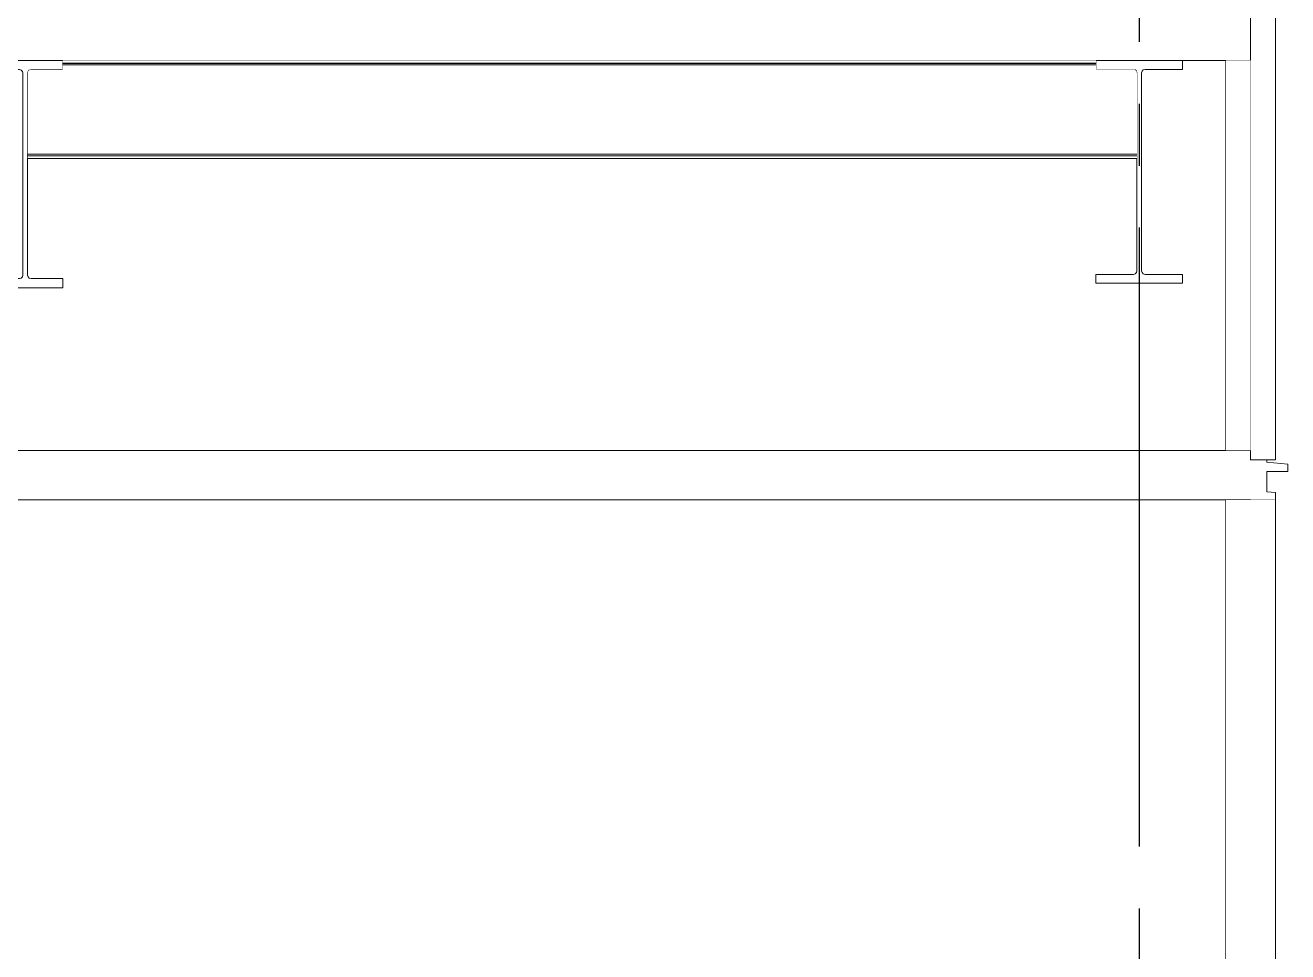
# Model space of a CAD drawing. Extents: x -3080 to 28500, y -1326 to 31609.
# Drawn here: x 25710 to 26220, y 26813 to 27188 of the extents above; entities that cross this region are included whole.
import ezdxf
from ezdxf.xclip import XClip

# ---------------------------------------------------------------- set-up
doc = ezdxf.new("R2010")
doc.units = 0
doc.header["$LTSCALE"] = 100
doc.header["$XCLIPFRAME"] = 2
doc.linetypes.add('188K-SM-07-F10-MECH-CR PIPE-Y2257103$0$X-S-FAB_SL ALL$0$COL-CEN-LIN', pattern=[3.25, 2.5, -0.25, 0.25, -0.25])
doc.linetypes.add('188K-SM-07-F10-MECH-CR PIPE-Y2257103$0$X-S-FAB_SL ALL$0$Wipeout_Contour', pattern=[1, 0, -1])
for name, color, linetype in [('0-xref', 8, 'Continuous'), ('188K-SM-07-F10-MECH-CR PIPE-Y2257103$0$X-S-FAB_SL ALL$0$A-CLNG', 7, 'Continuous'), ('188K-SM-07-F10-MECH-CR PIPE-Y2257103$0$X-S-FAB_SL ALL$0$A-WALL-EX', 7, 'Continuous'), ('188K-SM-07-F10-MECH-CR PIPE-Y2257103$0$X-S-FAB_SL ALL$0$A-WALL-IN', 7, 'Continuous'), ('188K-SM-07-F10-MECH-CR PIPE-Y2257103$0$X-S-FAB_SL ALL$0$ASP_1', 1, 'Continuous'), ('188K-SM-07-F10-MECH-CR PIPE-Y2257103$0$X-S-FAB_SL ALL$0$CCL', 15, '188K-SM-07-F10-MECH-CR PIPE-Y2257103$0$X-S-FAB_SL ALL$0$COL-CEN-LIN'), ('188K-SM-07-F10-MECH-CR PIPE-Y2257103$0$X-S-FAB_SL ALL$0$Hattch', 7, 'Continuous'), ('188K-SM-07-F10-MECH-CR PIPE-Y2257103$0$X-S-FAB_SL ALL$0$S-BEAM', 7, 'Continuous'), ('188K-SM-07-F10-MECH-CR PIPE-Y2257103$0$X-S-FAB_SL ALL$0$S-SLAB', 7, 'Continuous')]:
    doc.layers.add(name, color=color, linetype=linetype)

# ---------------------------------------------------------------- blocks, each defined once
blk = doc.blocks.new('188K-SM-07-F10-MECH-CR PIPE-Y2257103$0$X-S-FAB_SL ALL$0$剖面元素_9_3', base_point=(23061.26, -8263.06))
at = {"color": 254, "linetype": '188K-SM-07-F10-MECH-CR PIPE-Y2257103$0$X-S-FAB_SL ALL$0$Wipeout_Contour', "lineweight": 0, "ltscale": 2426785.650399153}
blk.add_wipeout([(48372.21, -7460.16), (48372.21, -8018.06), (48376.26, -8018.06), (48376.26, -7908.06), (48676.26, -7908.06), (48676.26, -7798.06), (48776.26, -7798.06), (48776.26, -7908.06), (48871.49, -7908.06), (49061.42, -8018.06), (49256.26, -8018.06), (49256.26, -7598.06), (48372.26, -7598.06), (48372.26, -7578.06), (49256.26, -7578.06), (49256.26, -7420.56), (49238.76, -7420.56), (49238.76, -7424.16), (49223.61, -7424.16), (49222.91, -7424.35), (49222.4, -7424.86), (49222.21, -7425.56), (49222.21, -7505.56), (49222.4, -7506.26), (49222.91, -7506.78), (49223.61, -7506.96), (49238.76, -7506.96), (49238.76, -7510.56), (49203.76, -7510.56), (49203.76, -7506.96), (49218.91, -7506.96), (49219.61, -7506.78), (49220.13, -7506.26), (49220.31, -7505.56), (49220.31, -7460.16), (48772.21, -7460.16), (48772.21, -7507.26), (48772.4, -7507.96), (48772.91, -7508.48), (48773.61, -7508.66), (48786.41, -7508.66), (48786.41, -7512.36), (48756.11, -7512.36), (48756.11, -7508.66), (48768.91, -7508.66), (48769.61, -7508.48), (48770.13, -7507.96), (48770.31, -7507.26), (48770.31, -7460.16)], dxfattribs=at).dxf.layer = '188K-SM-07-F10-MECH-CR PIPE-Y2257103$0$X-S-FAB_SL ALL$0$Hattch'
at = {"layer": '188K-SM-07-F10-MECH-CR PIPE-Y2257103$0$X-S-FAB_SL ALL$0$A-WALL-EX', "color": 8, "lineweight": 0}
for p, q in [((49256.26, -7578.06), (49256.26, -7420.56)), ((49256.26, -8018.06), (49256.26, -7598.06))]:
    blk.add_line(p, q, dxfattribs=at)
blk = doc.blocks.new('188K-SM-07-F10-MECH-CR PIPE-Y2257103$0$X-S-FAB_SL ALL$0$剖面元素_33_3', base_point=(23061.26, -8263.06))
at = {"layer": '188K-SM-07-F10-MECH-CR PIPE-Y2257103$0$X-S-FAB_SL ALL$0$S-SLAB', "color": 1, "lineweight": 0}
for p, q in [((49266.26, -7398.06), (49266.26, -7420.56)), ((48786.41, -7420.56), (48756.11, -7420.56)), ((49203.76, -7420.56), (48786.41, -7420.56)), ((49238.76, -7420.56), (49203.76, -7420.56)), ((49266.26, -7420.56), (49238.76, -7420.56))]:
    blk.add_line(p, q, dxfattribs=at)
blk = doc.blocks.new('188K-SM-07-F10-MECH-CR PIPE-Y2257103$0$X-S-FAB_SL ALL$0$剖面元素_231_3', base_point=(23061.26, -8263.06))
at = {"layer": '188K-SM-07-F10-MECH-CR PIPE-Y2257103$0$X-S-FAB_SL ALL$0$A-WALL-EX', "color": 6, "lineweight": 0}
for p, q in [((49276.26, -7398.06), (49276.26, -7581.86)), ((49266.26, -7420.56), (49266.26, -7578.06)), ((49266.26, -7578.06), (49266.26, -7581.86)), ((49272.76, -7581.86), (49266.26, -7581.86)), ((49276.26, -7581.86), (49272.76, -7581.86))]:
    blk.add_line(p, q, dxfattribs=at)
blk = doc.blocks.new('188K-SM-07-F10-MECH-CR PIPE-Y2257103$0$X-S-FAB_SL ALL$0$剖面元素_306_3', base_point=(23061.26, -8263.06))
at = {"layer": '188K-SM-07-F10-MECH-CR PIPE-Y2257103$0$X-S-FAB_SL ALL$0$A-WALL-EX', "color": 6, "lineweight": 0}
for p, q in [((49272.76, -7581.86), (49272.76, -7582.86)), ((49272.76, -7582.86), (49281.26, -7583.58)), ((49281.26, -7583.58), (49281.26, -7586.58)), ((49272.76, -7586.58), (49272.76, -7594.81)), ((49281.26, -7586.58), (49272.76, -7586.58)), ((49266.26, -7598.06), (49266.26, -7598.11)), ((49276.26, -7598.11), (49266.26, -7598.11)), ((49272.76, -7594.81), (49276.26, -7595.11)), ((49276.26, -7595.11), (49276.26, -7598.11))]:
    blk.add_line(p, q, dxfattribs=at)
blk = doc.blocks.new('188K-SM-07-F10-MECH-CR PIPE-Y2257103$0$X-S-FAB_SL ALL$0$剖面元素_614_3', base_point=(23061.26, -8263.06))
at = {"layer": '188K-SM-07-F10-MECH-CR PIPE-Y2257103$0$X-S-FAB_SL ALL$0$A-CLNG', "color": 6, "lineweight": 0}
for p, q in [((49266.26, -7578.06), (48372.26, -7578.06)), ((49266.26, -7598.06), (48372.26, -7598.06))]:
    blk.add_line(p, q, dxfattribs=at)
blk = doc.blocks.new('188K-SM-07-F10-MECH-CR PIPE-Y2257103$0$X-S-FAB_SL ALL$0$剖面元素_621_3', base_point=(23061.26, -8263.06))
at = {"layer": '188K-SM-07-F10-MECH-CR PIPE-Y2257103$0$X-S-FAB_SL ALL$0$S-BEAM', "color": 2, "lineweight": 0}
for p, q in [((49203.76, -7420.56), (49203.76, -7424.16)), ((49219.61, -7424.35), (49220.13, -7424.86)), ((49222.91, -7424.35), (49222.4, -7424.86)), ((49238.76, -7420.56), (49238.76, -7424.16)), ((49203.76, -7506.96), (49203.76, -7510.56)), ((49220.13, -7506.26), (49219.61, -7506.78)), ((49222.4, -7506.26), (49222.91, -7506.78)), ((49238.76, -7506.96), (49238.76, -7510.56)), ((49238.76, -7510.56), (49203.76, -7510.56))]:
    blk.add_line(p, q, dxfattribs=at)
at = {"layer": '188K-SM-07-F10-MECH-CR PIPE-Y2257103$0$X-S-FAB_SL ALL$0$S-BEAM', "color": 2, "lineweight": 0, "flags": 128}
for points in [[(49219.61, -7424.35), (49218.91, -7424.16), (49203.76, -7424.16)], [(49220.13, -7424.86), (49220.31, -7425.56), (49220.31, -7505.56), (49220.13, -7506.26)], [(49222.4, -7424.86), (49222.21, -7425.56), (49222.21, -7505.56), (49222.4, -7506.26)], [(49238.76, -7424.16), (49223.61, -7424.16), (49222.91, -7424.35)], [(49219.61, -7506.78), (49218.91, -7506.96), (49203.76, -7506.96)], [(49222.91, -7506.78), (49223.61, -7506.96), (49238.76, -7506.96)]]:
    blk.add_lwpolyline(points, dxfattribs=at)
blk = doc.blocks.new('188K-SM-07-F10-MECH-CR PIPE-Y2257103$0$X-S-FAB_SL ALL$0$剖面元素_625_3', base_point=(23061.26, -8263.06))
at = {"layer": '188K-SM-07-F10-MECH-CR PIPE-Y2257103$0$X-S-FAB_SL ALL$0$S-BEAM', "color": 2, "lineweight": 0}
for p, q in [((48756.11, -7420.56), (48756.11, -7424.26)), ((48769.61, -7424.45), (48770.13, -7424.96)), ((48772.91, -7424.45), (48772.4, -7424.96)), ((48786.41, -7420.56), (48786.41, -7424.26)), ((48756.11, -7508.66), (48756.11, -7512.36)), ((48770.13, -7507.96), (48769.61, -7508.48)), ((48772.4, -7507.96), (48772.91, -7508.48)), ((48786.41, -7508.66), (48786.41, -7512.36)), ((48786.41, -7512.36), (48756.11, -7512.36))]:
    blk.add_line(p, q, dxfattribs=at)
at = {"layer": '188K-SM-07-F10-MECH-CR PIPE-Y2257103$0$X-S-FAB_SL ALL$0$S-BEAM', "color": 2, "lineweight": 0, "flags": 128}
for points in [[(48769.61, -7424.45), (48768.91, -7424.26), (48756.11, -7424.26)], [(48770.13, -7424.96), (48770.31, -7425.66), (48770.31, -7507.26), (48770.13, -7507.96)], [(48772.4, -7424.96), (48772.21, -7425.66), (48772.21, -7507.26), (48772.4, -7507.96)], [(48786.41, -7424.26), (48773.61, -7424.26), (48772.91, -7424.45)], [(48769.61, -7508.48), (48768.91, -7508.66), (48756.11, -7508.66)], [(48772.91, -7508.48), (48773.61, -7508.66), (48786.41, -7508.66)]]:
    blk.add_lwpolyline(points, dxfattribs=at)
blk = doc.blocks.new('188K-SM-07-F10-MECH-CR PIPE-Y2257103$0$X-S-FAB_SL ALL$0$剖面元素_1944_3', base_point=(23061.26, -8263.06))
at = {"color": 254, "linetype": '188K-SM-07-F10-MECH-CR PIPE-Y2257103$0$X-S-FAB_SL ALL$0$Wipeout_Contour', "lineweight": 0, "ltscale": 198215.747271}
blk.add_wipeout([(48786.41, -7420.56), (48786.41, -7421.66), (49203.76, -7421.66), (49203.76, -7420.56)], dxfattribs=at).dxf.layer = '188K-SM-07-F10-MECH-CR PIPE-Y2257103$0$X-S-FAB_SL ALL$0$Hattch'
at = {"color": 254, "linetype": '188K-SM-07-F10-MECH-CR PIPE-Y2257103$0$X-S-FAB_SL ALL$0$Wipeout_Contour', "lineweight": 0, "ltscale": 693782.993302}
blk.add_wipeout([(48772.4, -7424.96), (48772.21, -7425.66), (48772.21, -7458.46), (49220.31, -7458.46), (49220.31, -7425.56), (49220.13, -7424.86), (49219.61, -7424.35), (49218.91, -7424.16), (49203.76, -7424.16), (49203.76, -7422.26), (48786.41, -7422.26), (48786.41, -7424.26), (48773.61, -7424.26), (48772.91, -7424.45)], dxfattribs=at).dxf.layer = '188K-SM-07-F10-MECH-CR PIPE-Y2257103$0$X-S-FAB_SL ALL$0$Hattch'
at = {"color": 254, "linetype": '188K-SM-07-F10-MECH-CR PIPE-Y2257103$0$X-S-FAB_SL ALL$0$Wipeout_Contour', "lineweight": 0, "ltscale": 198216.309118}
blk.add_wipeout([(48786.41, -7421.84), (48786.41, -7422.26), (49203.76, -7422.26), (49203.76, -7421.84)], dxfattribs=at).dxf.layer = '188K-SM-07-F10-MECH-CR PIPE-Y2257103$0$X-S-FAB_SL ALL$0$Hattch'
at = {"color": 254, "linetype": '188K-SM-07-F10-MECH-CR PIPE-Y2257103$0$X-S-FAB_SL ALL$0$Wipeout_Contour', "lineweight": 0, "ltscale": 198242.956939}
blk.add_wipeout([(48772.21, -7458.46), (48772.21, -7458.89), (49220.31, -7458.89), (49220.31, -7458.46)], dxfattribs=at).dxf.layer = '188K-SM-07-F10-MECH-CR PIPE-Y2257103$0$X-S-FAB_SL ALL$0$Hattch'
at = {"color": 254, "linetype": '188K-SM-07-F10-MECH-CR PIPE-Y2257103$0$X-S-FAB_SL ALL$0$Wipeout_Contour', "lineweight": 0, "ltscale": 198216.129381}
blk.add_wipeout([(48786.41, -7421.66), (48786.41, -7421.84), (49203.76, -7421.84), (49203.76, -7421.66)], dxfattribs=at).dxf.layer = '188K-SM-07-F10-MECH-CR PIPE-Y2257103$0$X-S-FAB_SL ALL$0$Hattch'
at = {"color": 254, "linetype": '188K-SM-07-F10-MECH-CR PIPE-Y2257103$0$X-S-FAB_SL ALL$0$Wipeout_Contour', "lineweight": 0, "ltscale": 198243.521585}
blk.add_wipeout([(48772.21, -7459.06), (48772.21, -7460.16), (49220.31, -7460.16), (49220.31, -7459.06)], dxfattribs=at).dxf.layer = '188K-SM-07-F10-MECH-CR PIPE-Y2257103$0$X-S-FAB_SL ALL$0$Hattch'
at = {"layer": '188K-SM-07-F10-MECH-CR PIPE-Y2257103$0$X-S-FAB_SL ALL$0$S-BEAM', "color": 8, "lineweight": 0}
for p, q in [((49203.76, -7421.66), (48786.41, -7421.66)), ((49203.76, -7422.26), (48786.41, -7422.26))]:
    blk.add_line(p, q, dxfattribs=at)
at = {"color": 254, "linetype": '188K-SM-07-F10-MECH-CR PIPE-Y2257103$0$X-S-FAB_SL ALL$0$Wipeout_Contour', "lineweight": 0, "ltscale": 198243.137541}
blk.add_wipeout([(48772.21, -7458.89), (48772.21, -7459.06), (49220.31, -7459.06), (49220.31, -7458.89)], dxfattribs=at).dxf.layer = '188K-SM-07-F10-MECH-CR PIPE-Y2257103$0$X-S-FAB_SL ALL$0$Hattch'
at = {"layer": '188K-SM-07-F10-MECH-CR PIPE-Y2257103$0$X-S-FAB_SL ALL$0$S-BEAM', "color": 8, "lineweight": 0}
for p, q in [((49220.31, -7458.46), (48772.21, -7458.46)), ((49220.31, -7459.06), (48772.21, -7459.06)), ((49220.31, -7460.16), (48772.21, -7460.16))]:
    blk.add_line(p, q, dxfattribs=at)
blk = doc.blocks.new('188K-SM-07-F10-MECH-CR PIPE-Y2257103$0$X-S-FAB_SL ALL$0$剖面元素_2210_3', base_point=(23061.26, -8263.06))
at = {"color": 254, "linetype": '188K-SM-07-F10-MECH-CR PIPE-Y2257103$0$X-S-FAB_SL ALL$0$Wipeout_Contour', "lineweight": 0, "ltscale": 399105.812448}
blk.add_wipeout([(49256.26, -8018.06), (49271.26, -8018.06), (49271.26, -8153.06), (49276.26, -8153.06), (49276.26, -7598.11), (49266.26, -7598.11), (49266.26, -7598.06), (49256.26, -7598.06)], dxfattribs=at).dxf.layer = '188K-SM-07-F10-MECH-CR PIPE-Y2257103$0$X-S-FAB_SL ALL$0$Hattch'
at = {"layer": '188K-SM-07-F10-MECH-CR PIPE-Y2257103$0$X-S-FAB_SL ALL$0$A-WALL-EX', "color": 8, "lineweight": 0}
blk.add_line((49276.26, -8153.06), (49276.26, -7598.11), dxfattribs=at)
blk = doc.blocks.new('188K-SM-07-F10-MECH-CR PIPE-Y2257103$0$X-S-FAB_SL ALL$0$剖面元素_2211_3', base_point=(23061.26, -8263.06))
at = {"color": 254, "linetype": '188K-SM-07-F10-MECH-CR PIPE-Y2257103$0$X-S-FAB_SL ALL$0$Wipeout_Contour', "lineweight": 0, "ltscale": 199315.544093}
blk.add_wipeout([(49256.26, -7578.06), (49266.26, -7578.06), (49266.26, -7420.56), (49256.26, -7420.56)], dxfattribs=at).dxf.layer = '188K-SM-07-F10-MECH-CR PIPE-Y2257103$0$X-S-FAB_SL ALL$0$Hattch'
blk = doc.blocks.new('188K-SM-07-F10-MECH-CR PIPE-Y2257103$0$X-S-FAB_SL ALL$0$A$C2e9ab586')
at = {"layer": '188K-SM-07-F10-MECH-CR PIPE-Y2257103$0$X-S-FAB_SL ALL$0$A-WALL-EX', "lineweight": 0}
for name in ['188K-SM-07-F10-MECH-CR PIPE-Y2257103$0$X-S-FAB_SL ALL$0$剖面元素_9_3', '188K-SM-07-F10-MECH-CR PIPE-Y2257103$0$X-S-FAB_SL ALL$0$剖面元素_306_3']:
    blk.add_blockref(name, (-28106.39, 285), dxfattribs=at)
at = {"layer": '188K-SM-07-F10-MECH-CR PIPE-Y2257103$0$X-S-FAB_SL ALL$0$A-CLNG', "lineweight": 0}
blk.add_blockref('188K-SM-07-F10-MECH-CR PIPE-Y2257103$0$X-S-FAB_SL ALL$0$剖面元素_614_3', (-28106.39, 285), dxfattribs=at)
at = {"layer": '188K-SM-07-F10-MECH-CR PIPE-Y2257103$0$X-S-FAB_SL ALL$0$S-SLAB', "lineweight": 0}
blk.add_blockref('188K-SM-07-F10-MECH-CR PIPE-Y2257103$0$X-S-FAB_SL ALL$0$剖面元素_33_3', (-28106.39, 285), dxfattribs=at)
at = {"layer": '188K-SM-07-F10-MECH-CR PIPE-Y2257103$0$X-S-FAB_SL ALL$0$A-WALL-EX', "lineweight": 0}
for name in ['188K-SM-07-F10-MECH-CR PIPE-Y2257103$0$X-S-FAB_SL ALL$0$剖面元素_231_3', '188K-SM-07-F10-MECH-CR PIPE-Y2257103$0$X-S-FAB_SL ALL$0$剖面元素_2210_3']:
    blk.add_blockref(name, (-28106.39, 285), dxfattribs=at)
at = {"layer": '188K-SM-07-F10-MECH-CR PIPE-Y2257103$0$X-S-FAB_SL ALL$0$S-BEAM', "lineweight": 0}
for name in ['188K-SM-07-F10-MECH-CR PIPE-Y2257103$0$X-S-FAB_SL ALL$0$剖面元素_625_3', '188K-SM-07-F10-MECH-CR PIPE-Y2257103$0$X-S-FAB_SL ALL$0$剖面元素_621_3']:
    blk.add_blockref(name, (-28106.39, 285), dxfattribs=at)
at = {"layer": '188K-SM-07-F10-MECH-CR PIPE-Y2257103$0$X-S-FAB_SL ALL$0$A-WALL-IN', "lineweight": 0}
blk.add_blockref('188K-SM-07-F10-MECH-CR PIPE-Y2257103$0$X-S-FAB_SL ALL$0$剖面元素_2211_3', (-28106.39, 285), dxfattribs=at)
at = {"layer": '188K-SM-07-F10-MECH-CR PIPE-Y2257103$0$X-S-FAB_SL ALL$0$S-BEAM', "lineweight": 0}
blk.add_blockref('188K-SM-07-F10-MECH-CR PIPE-Y2257103$0$X-S-FAB_SL ALL$0$剖面元素_1944_3', (-28106.39, 285), dxfattribs=at)
blk = doc.blocks.new('188K-SM-07-F10-MECH-CR PIPE-Y2257103$0$X-S-FAB_SL ALL$0$A$Ceb448ab1')
at = {"layer": '188K-SM-07-F10-MECH-CR PIPE-Y2257103$0$X-S-FAB_SL ALL$0$CCL'}
blk.add_line((26160, 3600), (26160, 0), dxfattribs=at)
blk = doc.blocks.new('188K-SM-07-F10-MECH-CR PIPE-Y2257103$0$X-S-FAB_SL ALL')
at = {"layer": '188K-SM-07-F10-MECH-CR PIPE-Y2257103$0$X-S-FAB_SL ALL$0$ASP_1'}
blk.add_blockref('188K-SM-07-F10-MECH-CR PIPE-Y2257103$0$X-S-FAB_SL ALL$0$A$C2e9ab586', (23632.864, -73288.977), dxfattribs=at)
at = {"layer": '188K-SM-07-F10-MECH-CR PIPE-Y2257103$0$X-S-FAB_SL ALL$0$CCL'}
blk.add_blockref('188K-SM-07-F10-MECH-CR PIPE-Y2257103$0$X-S-FAB_SL ALL$0$A$Ceb448ab1', (-4473.521, -73553.977), dxfattribs=at)
blk = doc.blocks.new('188K-SM-07-F10-MECH-CR PIPE-Y2257103')
ref = blk.add_blockref('188K-SM-07-F10-MECH-CR PIPE-Y2257103$0$X-S-FAB_SL ALL', (4473.521, 99334.763))
XClip(ref).set_block_clipping_path([(-7553.4648570136, -75341.9369645483), (24026.2025623869, -67725.7696244382)])

msp = doc.modelspace()

# ---------------------------------------------------------------- block references
at = {"layer": '0-xref'}
msp.add_blockref('188K-SM-07-F10-MECH-CR PIPE-Y2257103', (0, 0), dxfattribs=at)

doc.saveas('drawing.dxf')
